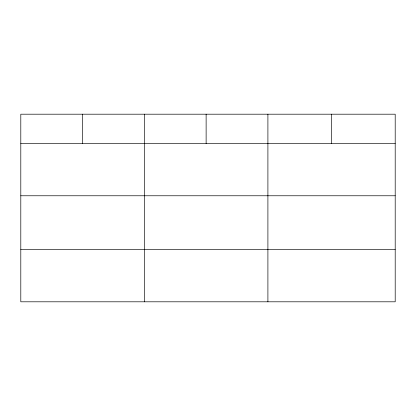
<?xml version="1.0" encoding="UTF-8"?>
<svg xmlns="http://www.w3.org/2000/svg" width="416" height="416" viewBox="0 0 416 416"><rect width="100%" height="100%" fill="white"/><g stroke="black" fill="none" stroke-linecap="round" stroke-linejoin="round"><path stroke-width="0.62" d="M395.2 195.77L395.2 114.197L20.8 114.197L20.8 301.803L395.2 301.803L395.2 195.77L20.8 195.77M20.8 143.546L395.2 143.546M20.8 249.579L395.2 249.579M331.552 114.197L331.552 143.546M267.904 114.197L267.904 301.803M206.128 114.197L206.128 143.546M144.352 114.197L144.352 301.803M82.576 114.197L82.576 143.546"/></g></svg>
